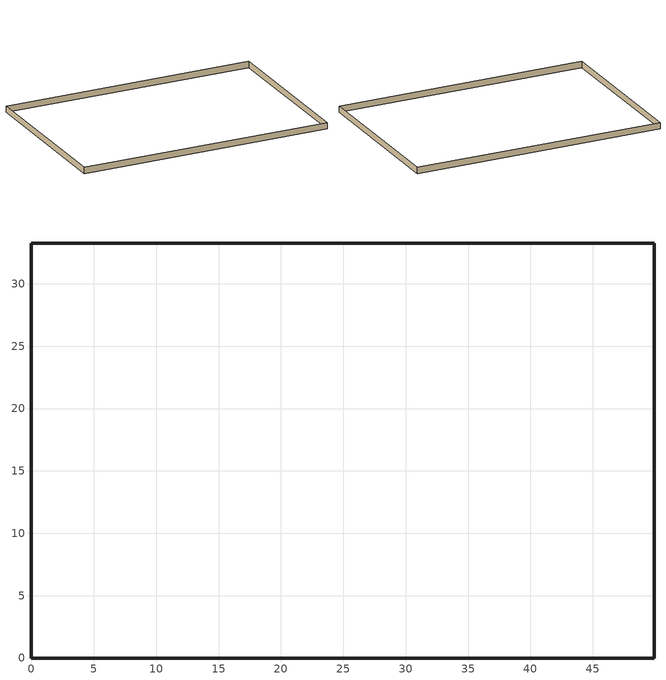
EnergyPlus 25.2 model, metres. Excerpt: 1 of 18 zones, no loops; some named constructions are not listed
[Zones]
MidFloor_Plenum
 wall outside (nonres_ext_wall_mid): 49.91,33.27 0,33.27 0,0 49.91,0 49.91,33.27 z6.71:7.92
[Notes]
Case = ASHRAE901_OfficeMedium_STD2022_Albuquerque
AnalysisPurpose = ProgressIndicator
AnalysisCodeName = ASHRAE901
AnalysisAmendment = NoneAmend
AnalysisPrototype = OfficeMedium
AnalysisScope = National
AnalysisState = National
AnalysisCity = USA_NM_Albuquerque
AnalysisCustomFlag = Default
hvac_autogen = Default
roof_emissivity = 0.9
roof_solar_absorp = 0.7
economizer = DifferentialDryBulb
skip_economizer_control = No
sidelighting_control = yes_AY
exterior_lights_watts = 0
exterior_lights_watts_a = 542.49
exterior_lights_watts_b = 280.18
SAT_reset_switch = Yes
SAT_reset_T = 15.6
door_infil = 0.678659786
frac_ofpk = 0.131
damper_sched = MinOA_MotorizedDamper_Sched
economizer_lockout = LockoutWithHeating
heating_damper_act = ReverseWithLimits
BLDG_ELEVATORS_LIGHTS_FAN_SCH = ELEV_LIGHT_FAN_SCH_ADD_DF
BLDG_ELEVATORS_LIGHTS_FAN_POWER = 125
STD189_overhang = no
ext_lgt_sch = Exterior_Lgt_ALWAYS_ON
transformer_size = 45000
transformer_eff = 0.984
OA_BASED_OPTIMUM_START_EMS = yes
OPTIMUM_START_SF_DEPENDENT_EMS = no
pipe_heat_loss = 1886.44
skip_EMSprogram = yes
HtgSetP_Sch_PACU_VAV_bot = HTGSETP_SCH_YES_OPTIMUM
HtgSetP_Sch_PACU_VAV_mid = HTGSETP_SCH_YES_OPTIMUM
HtgSetP_Sch_PACU_VAV_top = HTGSETP_SCH_YES_OPTIMUM
ClgSetP_Sch_PACU_VAV_bot = CLGSETP_SCH_YES_OPTIMUM
ClgSetP_Sch_PACU_VAV_mid = CLGSETP_SCH_YES_OPTIMUM
